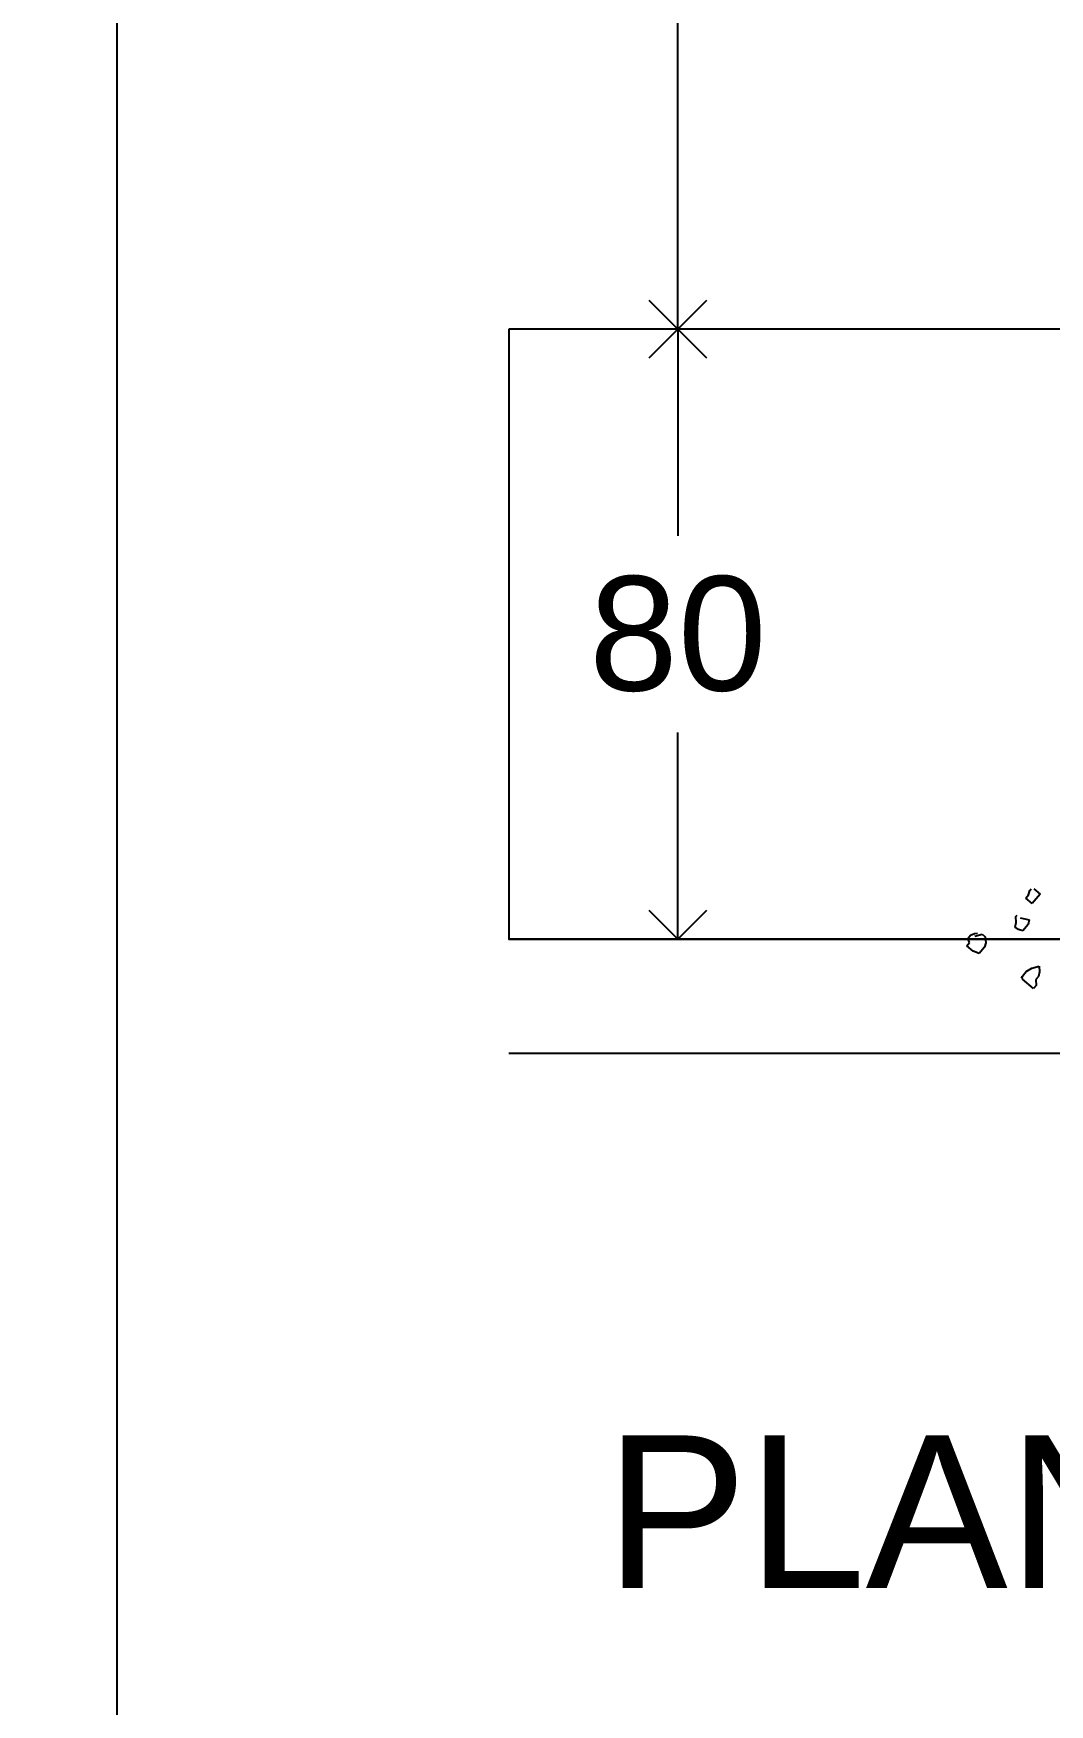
# Model space of a CAD drawing. Header units: metres. Extents: x 231 to 394, y -324 to -29.
# Drawn here: x 271.65 to 272.983, y -79.876 to -77.684 of the extents above; entities that cross this region are included whole.
import ezdxf

# ---------------------------------------------------------------- set-up
doc = ezdxf.new("R2010")
doc.units = ezdxf.units.M
doc.header["$PDMODE"] = 35
for name, color, linetype in [('A-ACABADOS PISOS', 1, 'Continuous'), ('A-PISO', 30, 'Continuous'), ('A-TEXTOS', 7, 'Continuous'), ('AR-01-REC$0$A-EXTERIOR', 8, 'Continuous'), ('AR-01-REC$0$A-JARDIN', 8, 'Continuous')]:
    doc.layers.add(name, color=color, linetype=linetype)
doc.styles.add('Anot_Arial', font='arial.ttf')
doc.styles.get("Standard").update_dxf_attribs({"font": 'arial.ttf'})
doc.dimstyles.new('DETALLE DE CAMBIOS', dxfattribs={"dimscale": 1.5, "dimtxt": 0.1, "dimasz": 0.05, "dimexe": 0.18, "dimexo": 0.0625, "dimgap": 0.035, "dimtad": 0, "dimtih": 1, "dimtoh": 1, "dimdec": 0, "dimlfac": 100, "dimzin": 0, "dimdsep": 46, "dimtxsty": 'Anot_Arial', "dimblk": 'OPEN90', "dimcen": 0.09, "dimse1": 1, "dimse2": 1, "dimclrd": 1, "dimclre": 4, "dimclrt": 1, "dimadec": 0, "dimazin": 0, "dimtfac": 1, "dimtdec": 0, "dimtix": 1, "dimtofl": 0, "dimtmove": 0, "dimatfit": 3, "dimldrblk": 'OPEN90', "dimfxl": 1, "dimtolj": 1, "dimtzin": 0, "dimarcsym": 0})

# ---------------------------------------------------------------- blocks, each defined once
blk = doc.blocks.new('AR-01-REC$0$ARBOL-03')
for p, q in [((0.8462, 0.3845), (0.8381, 0.3791)), ((0.8381, 0.3791), (0.8381, 0.3736)), ((0.8381, 0.3736), (0.8435, 0.3682)), ((0.8435, 0.3872), (0.8408, 0.3845)), ((0.8489, 0.3899), (0.8435, 0.3872)), ((0.8544, 0.3899), (0.8489, 0.3899)), ((0.8571, 0.3845), (0.8544, 0.3899)), ((0.8625, 0.3845), (0.8571, 0.3845)), ((0.8598, 0.3655), (0.8625, 0.3736)), ((0.8625, 0.3736), (0.8625, 0.3845)), ((0.7485, 0.3655), (0.7485, 0.3546)), ((0.7485, 0.3546), (0.7648, 0.3546)), ((0.7539, 0.3682), (0.7512, 0.3682)), ((0.7593, 0.3655), (0.7539, 0.3682)), ((0.7648, 0.3655), (0.7593, 0.3655)), ((0.7648, 0.3546), (0.7648, 0.3655)), ((0.7892, 0.3546), (0.7865, 0.3492)), ((0.7919, 0.3601), (0.7892, 0.3601)), ((0.7974, 0.3546), (0.7919, 0.3601)), ((0.8028, 0.3519), (0.7974, 0.3546)), ((0.8028, 0.3465), (0.8028, 0.3519)), ((0.8435, 0.3682), (0.8489, 0.3655)), ((0.8489, 0.3655), (0.8598, 0.3655)), ((0.7865, 0.3492), (0.7838, 0.3438)), ((0.7838, 0.3438), (0.7892, 0.3411)), ((0.7892, 0.3411), (0.8001, 0.3411)), ((0.8001, 0.3411), (0.8028, 0.3465)), ((0.8299, 0.3004), (0.8218, 0.2949)), ((0.8218, 0.2949), (0.8272, 0.2895)), ((0.8272, 0.2895), (0.8327, 0.2868)), ((0.8381, 0.3031), (0.8299, 0.3004)), ((0.8327, 0.2868), (0.8381, 0.2868)), ((0.8489, 0.3031), (0.8381, 0.3031)), ((0.8381, 0.2868), (0.8435, 0.2814)), ((0.8489, 0.3004), (0.8462, 0.3031)), ((0.8489, 0.2814), (0.8489, 0.3004)), ((0.8435, 0.2814), (0.8489, 0.2814))]:
    blk.add_line(p, q)
blk = doc.blocks.new('_Open90')
at = {"color": 0, "linetype": 'ByBlock', "lineweight": -2}
for p, q in [((-0.5, 0.5), (0, 0)), ((0, 0), (-1, 0)), ((0, 0), (-0.5, -0.5))]:
    blk.add_line(p, q, dxfattribs=at)
blk = doc.blocks.new('*D119')
at = {"layer": 'A-PISO', "color": 1, "lineweight": -2, "ltscale": 100, "transparency": 16777216}
for p, q in [((272.4951, -76.9472), (272.4951, -77.3432)), ((272.4951, -77.9973), (272.4951, -77.6013))]:
    blk.add_line(p, q, dxfattribs=at)
at = {"layer": 'Defpoints', "color": 0, "ltscale": 100, "transparency": 16777216}
for p in [(272.2735, -76.8722), (272.2735, -78.0723), (272.4951, -78.0723)]:
    blk.add_point(p, dxfattribs=at)
at = {"layer": 'A-PISO', "color": 1, "lineweight": -2, "ltscale": 100, "transparency": 16777216, "xscale": 0.07500000000000001, "yscale": 0.07500000000000001, "zscale": 0.07500000000000001}
for p, rotation in [((272.4951, -76.8722), 90), ((272.4951, -78.0723), 270)]:
    blk.add_blockref('_Open90', p, dxfattribs=dict(at, rotation=rotation))
at = {"layer": 'A-PISO', "color": 1, "ltscale": 100, "transparency": 16777216, "insert": (272.4951, -77.4722), "char_height": 0.15, "attachment_point": 5, "style": 'Anot_Arial'}
blk.add_mtext('\\A1;120', dxfattribs=at)
blk = doc.blocks.new('*D120')
at = {"layer": 'A-PISO', "color": 1, "lineweight": -2, "ltscale": 100, "transparency": 16777216}
for p, q in [((272.4951, -78.1473), (272.4951, -78.3432)), ((272.4951, -78.7973), (272.4951, -78.6014))]:
    blk.add_line(p, q, dxfattribs=at)
at = {"layer": 'Defpoints', "color": 0, "ltscale": 100, "transparency": 16777216}
for p in [(272.2735, -78.0723), (272.2735, -78.8723), (272.4951, -78.8723)]:
    blk.add_point(p, dxfattribs=at)
at = {"layer": 'A-PISO', "color": 1, "lineweight": -2, "ltscale": 100, "transparency": 16777216, "xscale": 0.07500000000000001, "yscale": 0.07500000000000001, "zscale": 0.07500000000000001}
for p, rotation in [((272.4951, -78.0723), 90), ((272.4951, -78.8723), 270)]:
    blk.add_blockref('_Open90', p, dxfattribs=dict(at, rotation=rotation))
at = {"layer": 'A-PISO', "color": 1, "ltscale": 100, "transparency": 16777216, "insert": (272.4951, -78.4723), "char_height": 0.15, "attachment_point": 5, "style": 'Anot_Arial'}
blk.add_mtext('\\A1;80', dxfattribs=at)

msp = doc.modelspace()

# ---------------------------------------------------------------- linework, layer by layer
at = {"layer": 'A-ACABADOS PISOS'}
msp.add_lwpolyline([(271.7596, -55.2089), (293.173, -55.2089), (293.173, -86.2648), (271.7596, -86.2648)], close=True, dxfattribs=at)
at = {"layer": 'A-PISO', "ltscale": 100}
msp.add_circle((268.4684, -66.1867), 37.5515, dxfattribs=at)
at = {"layer": 'AR-01-REC$0$A-EXTERIOR', "transparency": 33554559}
msp.add_lwpolyline([(272.2735, -78.0723), (272.2735, -78.8723), (274.9935, -78.8723), (274.9935, -78.0723)], close=True, dxfattribs=at)
for points in [[(282.5052, -78.8723), (272.2735, -78.8723)], [(282.5052, -79.0223), (272.2735, -79.0223)]]:
    msp.add_lwpolyline(points, dxfattribs=at)

# ---------------------------------------------------------------- block references
at = {"layer": 'AR-01-REC$0$A-JARDIN', "xscale": -1, "rotation": 49.86264959063404}
msp.add_blockref('AR-01-REC$0$ARBOL-03', (273.7242, -78.4694), dxfattribs=at)

# ---------------------------------------------------------------- texts
at = {"layer": 'A-TEXTOS', "color": 1}
msp.add_text('PLANTA BAJA', height=0.2, dxfattribs=at).set_placement((272.3998, -79.723))

# ---------------------------------------------------------------- dimensions: what is measured, and where the dimension line sits
at = {"layer": 'A-PISO', "ltscale": 100}
for base, p1, p2, picture, middle in [((272.4951, -78.0723), (272.2735, -76.8722), (272.2735, -78.0723), '*D119', (272.4951, -77.4722)), ((272.4951, -78.8723), (272.2735, -78.0723), (272.2735, -78.8723), '*D120', (272.4951, -78.4723))]:
    dim = msp.add_linear_dim(base=base, p1=p1, p2=p2, angle=90, dimstyle='DETALLE DE CAMBIOS', dxfattribs=at)
    dim.commit()
    dim.dimension.update_dxf_attribs({"geometry": picture, "text_midpoint": middle})

doc.saveas('drawing.dxf')
